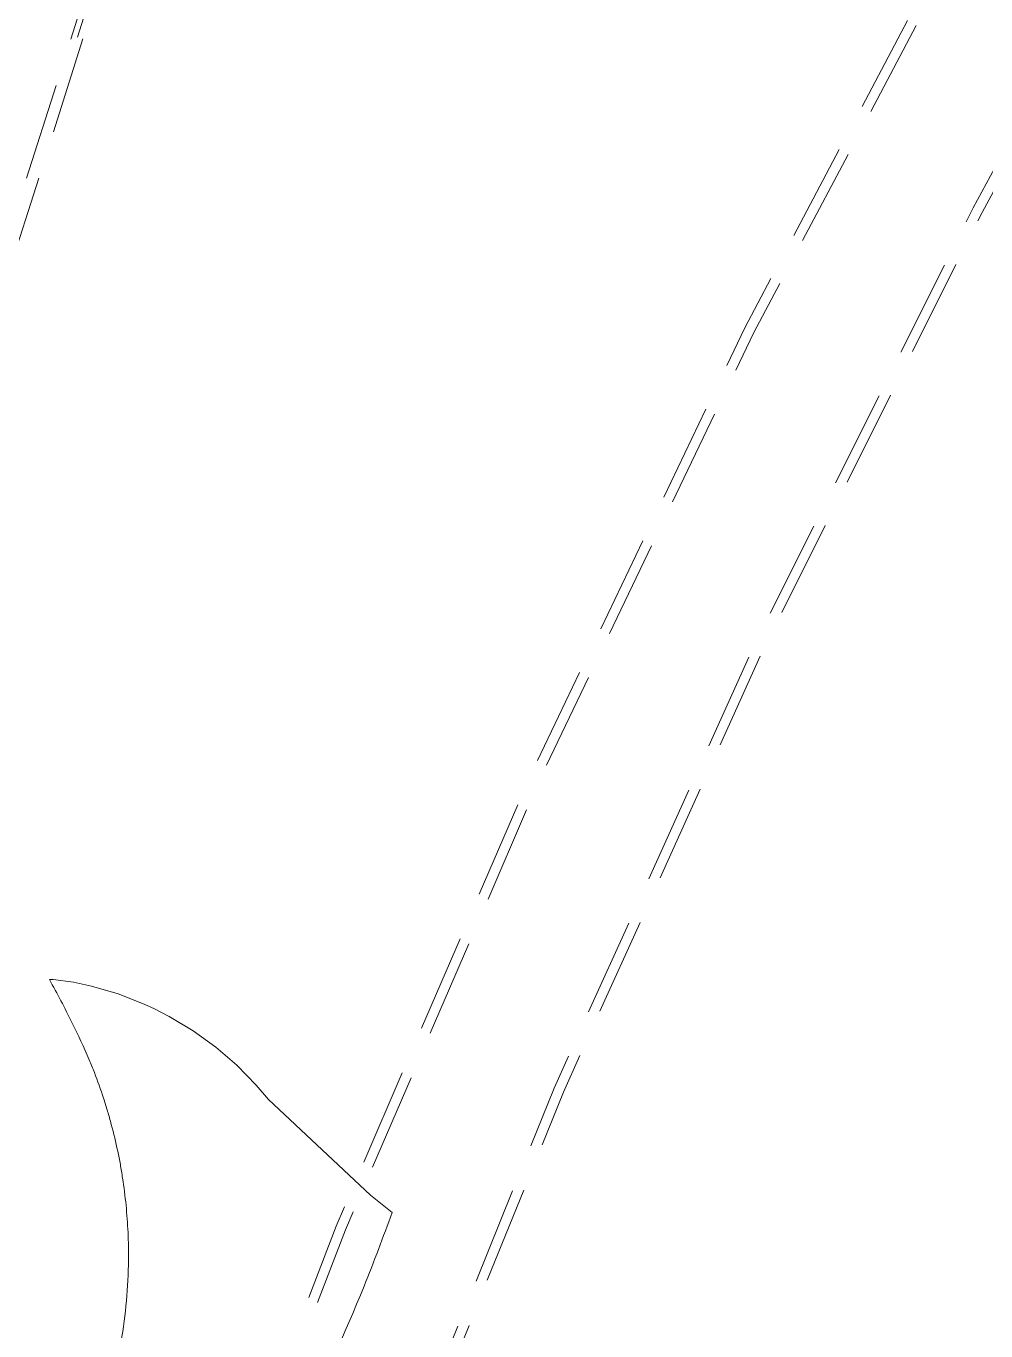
# Model space of a CAD drawing. Header units: metres. Extents: x 1753726 to 1755216, y 5920592 to 5921703.
# Drawn here: x 1755138.09 to 1755169.41, y 5921427.04 to 5921469.6 of the extents above; entities that cross this region are included whole.
import ezdxf

# ---------------------------------------------------------------- set-up
doc = ezdxf.new("R2010")
doc.units = ezdxf.units.M
doc.linetypes.add('CENTER', pattern=[50.8, 31.75, -6.35, 6.35, -6.35])
doc.linetypes.add('HIDDEN2', pattern=[4.7625, 3.175, -1.5875])
for name, color, linetype, lineweight in [('A-DETL-____-MBND', 5, 'HIDDEN2', 9), ('A-FLOR-____-OTLN', 9, 'Continuous', 9), ('A-WALL-____-OTLN', 2, 'Continuous', 9), ('P-PIPE-____-CNTR', 1, 'CENTER', 9), ('P-PIPE-____-OTLN', 6, 'HIDDEN2', 18)]:
    doc.layers.add(name, color=color, linetype=linetype, lineweight=lineweight)

# ---------------------------------------------------------------- blocks, each defined once
blk = doc.blocks.new('308492-ARUP-TUTB-MOD-0001_rvt-1-X-ARUP-GL-HERNE_BAY_ALIGNMENT')
at = {"layer": 'P-PIPE-____-CNTR'}
blk.add_line((1755124.403, 5921420.815), (1755209.801, 5921690.049), dxfattribs=at)
blk.add_line((1755124.403, 5921420.815), (1755209.801, 5921690.049), dxfattribs=at)
at = {"layer": 'P-PIPE-____-OTLN'}
for p, q in [((1755209.622, 5921690.106), (1755124.224, 5921420.872)), ((1755124.581, 5921420.759), (1755209.98, 5921689.992))]:
    blk.add_line(p, q, dxfattribs=at)
blk = doc.blocks.new('Main Tunnel - Main Tunnel-3912126-X-ARUP-GL-HERNE_BAY_ALIGNMENT')
at = {"layer": 'A-DETL-____-MBND', "flags": 128}
for points in [[(734.394, 357.478), (726.857, 343.248), (719.896, 328.729), (713.521, 313.942), (707.742, 298.913), (703.98, 288.028)], [(734.68, 357.319), (727.15, 343.101), (720.194, 328.593), (713.824, 313.819), (708.05, 298.802), (704.292, 287.926)], [(691.226, 116.061), (689.706, 131.897), (688.82, 147.781), (688.57, 163.688), (688.957, 179.592), (689.979, 195.468), (691.635, 211.291), (693.922, 227.034), (696.838, 242.674), (700.376, 258.184), (704.532, 273.541), (709.298, 288.719), (714.668, 303.694), (720.632, 318.443), (727.182, 332.941), (734.306, 347.166), (738.614, 355.134)], [(691.551, 116.098), (690.032, 131.921), (689.147, 147.793), (688.898, 163.687), (689.284, 179.578), (690.305, 195.441), (691.96, 211.25), (694.245, 226.981), (697.158, 242.607), (700.694, 258.105), (704.846, 273.449), (709.609, 288.615), (714.974, 303.578), (720.934, 318.314), (727.477, 332.8), (734.595, 347.014), (738.9, 354.975)]]:
    blk.add_lwpolyline(points, dxfattribs=at)
blk = doc.blocks.new('308492-ARUP-STPW-MOD-1600_rvt-1-X-ARUP-GL-HERNE_BAY_ALIGNMENT')
at = {"layer": 'A-WALL-____-OTLN'}
blk.add_blockref('Main Tunnel - Main Tunnel-3912126-X-ARUP-GL-HERNE_BAY_ALIGNMENT', (1754434.685, 5921116.511), dxfattribs=at)
blk = doc.blocks.new('308492-ARUP-STRW-MOD-1700_rvt-1-X-ARUP-GL-HERNE_BAY_ALIGNMENT')
at = {"layer": 'A-FLOR-____-OTLN'}
for p, q in [((1755138.847, 5921438.5), (1755138.972, 5921438.498)), ((1755138.972, 5921438.498), (1755138.847, 5921438.5)), ((1755138.972, 5921438.498), (1755139.633, 5921438.415)), ((1755139.633, 5921438.415), (1755138.972, 5921438.498)), ((1755139.633, 5921438.415), (1755140.225, 5921438.284)), ((1755140.225, 5921438.284), (1755139.633, 5921438.415)), ((1755140.225, 5921438.284), (1755141.097, 5921438.028)), ((1755141.097, 5921438.028), (1755140.225, 5921438.284)), ((1755141.097, 5921438.028), (1755141.944, 5921437.698)), ((1755141.944, 5921437.698), (1755141.097, 5921438.028)), ((1755141.944, 5921437.698), (1755142.273, 5921437.546)), ((1755142.273, 5921437.546), (1755141.944, 5921437.698)), ((1755142.273, 5921437.546), (1755142.759, 5921437.297)), ((1755142.759, 5921437.297), (1755142.273, 5921437.546)), ((1755142.759, 5921437.297), (1755143.538, 5921436.829)), ((1755143.538, 5921436.829), (1755142.759, 5921437.297)), ((1755143.538, 5921436.829), (1755144.275, 5921436.297)), ((1755144.275, 5921436.297), (1755143.538, 5921436.829)), ((1755144.275, 5921436.297), (1755144.964, 5921435.704)), ((1755144.964, 5921435.704), (1755144.275, 5921436.297)), ((1755144.964, 5921435.704), (1755145.599, 5921435.055)), ((1755145.599, 5921435.055), (1755144.964, 5921435.704)), ((1755145.599, 5921435.055), (1755145.997, 5921434.586)), ((1755145.997, 5921434.586), (1755145.599, 5921435.055)), ((1755145.997, 5921434.586), (1755149.323, 5921431.466)), ((1755149.323, 5921431.466), (1755145.997, 5921434.586)), ((1755149.323, 5921431.466), (1755150.029, 5921430.902)), ((1755150.029, 5921430.902), (1755149.323, 5921431.466))]:
    blk.add_line(p, q, dxfattribs=at)
blk.add_arc((1755118.442, 5921426.957), 23.443, 25.6173, 29.4963, dxfattribs=at)
blk.add_arc((1755118.442, 5921426.957), 23.443, 25.6173, 29.4963, dxfattribs=at)
for points in [[(1755140.148, 5921435.88), (1755139.976, 5921436.292), (1755139.786, 5921436.697), (1755139.581, 5921437.093)], [(1755139.581, 5921437.093), (1755139.786, 5921436.697), (1755139.976, 5921436.292), (1755140.148, 5921435.88)], [(1755140.315, 5921435.466), (1755140.261, 5921435.605), (1755140.206, 5921435.743), (1755140.148, 5921435.88)], [(1755140.148, 5921435.88), (1755140.206, 5921435.743), (1755140.261, 5921435.605), (1755140.315, 5921435.466)], [(1755140.869, 5921433.769), (1755140.831, 5921433.913), (1755140.79, 5921434.056), (1755140.748, 5921434.199)], [(1755140.748, 5921434.199), (1755140.79, 5921434.056), (1755140.831, 5921433.913), (1755140.869, 5921433.769)], [(1755141.077, 5921432.9), (1755141.015, 5921433.192), (1755140.946, 5921433.481), (1755140.869, 5921433.769)], [(1755140.869, 5921433.769), (1755140.946, 5921433.481), (1755141.015, 5921433.192), (1755141.077, 5921432.9)], [(1755141.163, 5921432.462), (1755141.136, 5921432.609), (1755141.107, 5921432.755), (1755141.077, 5921432.9)], [(1755141.077, 5921432.9), (1755141.107, 5921432.755), (1755141.136, 5921432.609), (1755141.163, 5921432.462)], [(1755141.413, 5921430.246), (1755141.4, 5921430.543), (1755141.378, 5921430.84), (1755141.349, 5921431.136)], [(1755141.349, 5921431.136), (1755141.378, 5921430.84), (1755141.4, 5921430.543), (1755141.413, 5921430.246)], [(1755150.029, 5921430.902), (1755149.742, 5921430.095), (1755149.437, 5921429.293), (1755149.116, 5921428.498)], [(1755149.116, 5921428.498), (1755149.437, 5921429.293), (1755149.742, 5921430.095), (1755150.029, 5921430.902)], [(1755149.116, 5921428.498), (1755148.473, 5921426.909), (1755147.762, 5921425.347), (1755146.987, 5921423.817)], [(1755146.987, 5921423.817), (1755147.762, 5921425.347), (1755148.473, 5921426.909), (1755149.116, 5921428.498)]]:
    blk.add_open_spline(points, degree=3, dxfattribs=at)
for points, knots in [([(1755140.748, 5921434.199), (1755140.706, 5921434.341), (1755140.573, 5921434.768), (1755140.423, 5921435.188), (1755140.315, 5921435.466)], [-0.2916667, -0.2916667, -0.2916667, -0.2916667, -0.25, -0.1666667, -0.1666667, -0.1666667, -0.1666667]), ([(1755140.315, 5921435.466), (1755140.423, 5921435.188), (1755140.573, 5921434.768), (1755140.706, 5921434.341), (1755140.748, 5921434.199)], [0.1666667, 0.1666667, 0.1666667, 0.1666667, 0.25, 0.2916667, 0.2916667, 0.2916667, 0.2916667]), ([(1755141.349, 5921431.136), (1755141.319, 5921431.432), (1755141.263, 5921431.876), (1755141.189, 5921432.316), (1755141.163, 5921432.462)], [-0.5833333, -0.5833333, -0.5833333, -0.5833333, -0.5, -0.4583333, -0.4583333, -0.4583333, -0.4583333]), ([(1755141.163, 5921432.462), (1755141.189, 5921432.316), (1755141.263, 5921431.876), (1755141.319, 5921431.432), (1755141.349, 5921431.136)], [0.4583333, 0.4583333, 0.4583333, 0.4583333, 0.5, 0.5833333, 0.5833333, 0.5833333, 0.5833333]), ([(1755141.186, 5921426.688), (1755141.339, 5921427.568), (1755141.447, 5921428.757), (1755141.426, 5921429.948), (1755141.413, 5921430.246)], [-1, -1, -1, -1, -0.75, -0.6666667, -0.6666667, -0.6666667, -0.6666667]), ([(1755141.413, 5921430.246), (1755141.426, 5921429.948), (1755141.447, 5921428.757), (1755141.339, 5921427.568), (1755141.186, 5921426.688)], [0.6666667, 0.6666667, 0.6666667, 0.6666667, 0.75, 1, 1, 1, 1])]:
    blk.add_open_spline(points, degree=3, knots=knots, dxfattribs=at)

msp = doc.modelspace()

# ---------------------------------------------------------------- block references
for name in ['308492-ARUP-TUTB-MOD-0001_rvt-1-X-ARUP-GL-HERNE_BAY_ALIGNMENT', '308492-ARUP-STPW-MOD-1600_rvt-1-X-ARUP-GL-HERNE_BAY_ALIGNMENT', '308492-ARUP-STRW-MOD-1700_rvt-1-X-ARUP-GL-HERNE_BAY_ALIGNMENT']:
    msp.add_blockref(name, (0, 0))

doc.saveas('drawing.dxf')
